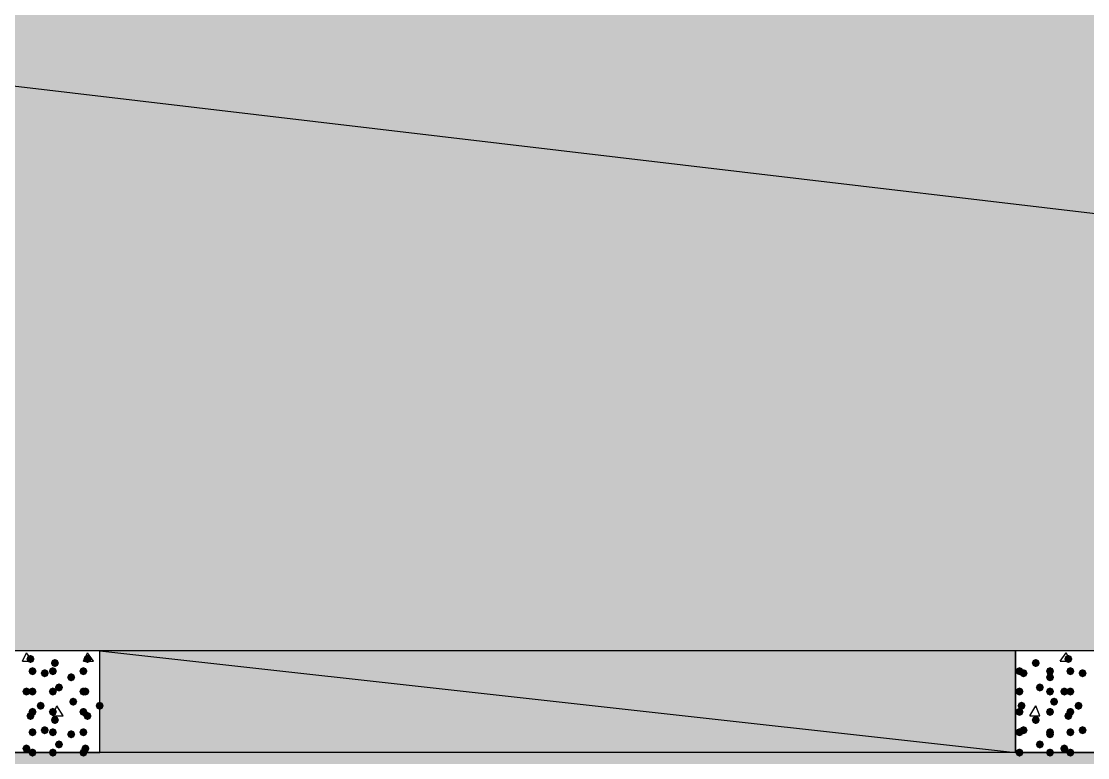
# Model space of a CAD drawing. Header units: millimetres. Extents: x 0 to 420, y 0 to 297.
# Drawn here: x 286.36 to 308.55, y 105.64 to 120.96 of the extents above; entities that cross this region are included whole.
import ezdxf

# ---------------------------------------------------------------- set-up
doc = ezdxf.new("R2010")
doc.units = ezdxf.units.MM
doc.layers.get('0').update_dxf_attribs({"linetype": 'CONTINUOUS'})

msp = doc.modelspace()

# ---------------------------------------------------------------- hatches: boundary and pattern name
at = {"true_color": 0x000008}
h = msp.add_hatch(color=0, dxfattribs=at)
h.paths.add_polyline_path([(385.826, 126.915333), (224.409, 126.915333), (385.826, 107.865333)], flags=0)
h.paths.add_polyline_path([(224.409, 126.915333), (385.826, 107.865333), (224.409, 107.865333)], flags=0)
h = msp.add_hatch(color=0, dxfattribs=at)
h.paths.add_polyline_path([(307.043667, 107.865333), (287.993667, 107.865333), (307.043667, 105.748667)], flags=0)
h.paths.add_polyline_path([(287.993667, 107.865333), (307.043667, 105.748667), (287.993667, 105.748667)], flags=0)
at = {"true_color": 0x000007}
for points in [[(286.639, 107.696), (286.614129, 107.636204), (286.554333, 107.611333), (286.494537, 107.636204), (286.469667, 107.696), (286.494537, 107.755796), (286.554333, 107.780667), (286.614129, 107.755796)], [(287.147, 107.611333), (287.122129, 107.551537), (287.062333, 107.526667), (287.002538, 107.551537), (286.977667, 107.611333), (287.002537, 107.671129), (287.062333, 107.696), (287.122129, 107.671129)], [(287.824333, 107.696), (287.799463, 107.636204), (287.739667, 107.611333), (287.679871, 107.636204), (287.655, 107.696), (287.679871, 107.755796), (287.739667, 107.780667), (287.799462, 107.755796)], [(307.551667, 107.611333), (307.526796, 107.551537), (307.467, 107.526667), (307.407204, 107.551537), (307.382333, 107.611333), (307.407204, 107.671129), (307.467, 107.696), (307.526796, 107.671129)], [(308.229, 107.696), (308.204129, 107.636204), (308.144333, 107.611333), (308.084538, 107.636204), (308.059667, 107.696), (308.084537, 107.755796), (308.144333, 107.780667), (308.204129, 107.755796)], [(286.681333, 107.442), (286.656462, 107.382204), (286.596667, 107.357333), (286.536871, 107.382204), (286.512, 107.442), (286.536871, 107.501796), (286.596667, 107.526667), (286.656462, 107.501796)], [(286.935333, 107.399667), (286.910462, 107.339871), (286.850667, 107.315), (286.790871, 107.339871), (286.766, 107.399667), (286.790871, 107.459462), (286.850667, 107.484333), (286.910462, 107.459463)], [(287.104667, 107.442), (287.079796, 107.382204), (287.02, 107.357333), (286.960204, 107.382204), (286.935333, 107.442), (286.960204, 107.501796), (287.02, 107.526667), (287.079796, 107.501796)], [(287.485667, 107.315), (287.460796, 107.255204), (287.401, 107.230333), (287.341204, 107.255204), (287.316333, 107.315), (287.341204, 107.374796), (287.401, 107.399667), (287.460796, 107.374796)], [(287.739667, 107.442), (287.714796, 107.382204), (287.655, 107.357333), (287.595204, 107.382204), (287.570333, 107.442), (287.595204, 107.501796), (287.655, 107.526667), (287.714796, 107.501796)], [(307.213, 107.442), (307.188129, 107.382204), (307.128333, 107.357333), (307.068537, 107.382204), (307.043667, 107.442), (307.068537, 107.501796), (307.128333, 107.526667), (307.188129, 107.501796)], [(307.297667, 107.399667), (307.272796, 107.339871), (307.213, 107.315), (307.153204, 107.339871), (307.128333, 107.399667), (307.153204, 107.459462), (307.213, 107.484333), (307.272796, 107.459463)], [(307.848, 107.442), (307.823129, 107.382204), (307.763333, 107.357333), (307.703538, 107.382204), (307.678667, 107.442), (307.703537, 107.501796), (307.763333, 107.526667), (307.823129, 107.501796)], [(307.848, 107.315), (307.823129, 107.255204), (307.763333, 107.230333), (307.703538, 107.255204), (307.678667, 107.315), (307.703537, 107.374796), (307.763333, 107.399667), (307.823129, 107.374796)], [(308.271333, 107.442), (308.246463, 107.382204), (308.186667, 107.357333), (308.126871, 107.382204), (308.102, 107.442), (308.126871, 107.501796), (308.186667, 107.526667), (308.246462, 107.501796)], [(308.525333, 107.399667), (308.500463, 107.339871), (308.440667, 107.315), (308.380871, 107.339871), (308.356, 107.399667), (308.380871, 107.459462), (308.440667, 107.484333), (308.500462, 107.459463)], [(287.231667, 107.103333), (287.206796, 107.043538), (287.147, 107.018667), (287.087204, 107.043538), (287.062333, 107.103333), (287.087204, 107.163129), (287.147, 107.188), (287.206796, 107.163129)], [(307.636333, 107.103333), (307.611463, 107.043538), (307.551667, 107.018667), (307.491871, 107.043538), (307.467, 107.103333), (307.491871, 107.163129), (307.551667, 107.188), (307.611462, 107.163129)], [(286.554333, 107.018667), (286.529462, 106.958871), (286.469667, 106.934), (286.409871, 106.958871), (286.385, 107.018667), (286.409871, 107.078462), (286.469667, 107.103333), (286.529462, 107.078463)], [(286.681333, 107.018667), (286.656462, 106.958871), (286.596667, 106.934), (286.536871, 106.958871), (286.512, 107.018667), (286.536871, 107.078462), (286.596667, 107.103333), (286.656462, 107.078463)], [(287.104667, 107.018667), (287.079796, 106.958871), (287.02, 106.934), (286.960204, 106.958871), (286.935333, 107.018667), (286.960204, 107.078462), (287.02, 107.103333), (287.079796, 107.078463)], [(287.739667, 107.018667), (287.714796, 106.958871), (287.655, 106.934), (287.595204, 106.958871), (287.570333, 107.018667), (287.595204, 107.078462), (287.655, 107.103333), (287.714796, 107.078463)], [(287.782, 107.018667), (287.757129, 106.958871), (287.697333, 106.934), (287.637538, 106.958871), (287.612667, 107.018667), (287.637537, 107.078462), (287.697333, 107.103333), (287.757129, 107.078463)], [(307.213, 107.018667), (307.188129, 106.958871), (307.128333, 106.934), (307.068537, 106.958871), (307.043667, 107.018667), (307.068537, 107.078462), (307.128333, 107.103333), (307.188129, 107.078463)], [(307.848, 107.018667), (307.823129, 106.958871), (307.763333, 106.934), (307.703538, 106.958871), (307.678667, 107.018667), (307.703537, 107.078462), (307.763333, 107.103333), (307.823129, 107.078463)], [(308.144333, 107.018667), (308.119462, 106.958871), (308.059667, 106.934), (307.999871, 106.958871), (307.975, 107.018667), (307.999871, 107.078462), (308.059667, 107.103333), (308.119462, 107.078463)], [(308.271333, 107.018667), (308.246463, 106.958871), (308.186667, 106.934), (308.126871, 106.958871), (308.102, 107.018667), (308.126871, 107.078462), (308.186667, 107.103333), (308.246462, 107.078463)], [(286.850667, 106.722333), (286.825796, 106.662537), (286.766, 106.637667), (286.706204, 106.662537), (286.681333, 106.722333), (286.706204, 106.782129), (286.766, 106.807), (286.825796, 106.782129)], [(287.528, 106.807), (287.503129, 106.747204), (287.443333, 106.722333), (287.383537, 106.747204), (287.358667, 106.807), (287.383537, 106.866796), (287.443333, 106.891667), (287.503129, 106.866796)], [(288.078333, 106.722333), (288.053463, 106.662537), (287.993667, 106.637667), (287.933871, 106.662537), (287.909, 106.722333), (287.933871, 106.782129), (287.993667, 106.807), (288.053462, 106.782129)], [(307.255333, 106.722333), (307.230463, 106.662537), (307.170667, 106.637667), (307.110871, 106.662537), (307.086, 106.722333), (307.110871, 106.782129), (307.170667, 106.807), (307.230462, 106.782129)], [(307.932667, 106.807), (307.907796, 106.747204), (307.848, 106.722333), (307.788204, 106.747204), (307.763333, 106.807), (307.788204, 106.866796), (307.848, 106.891667), (307.907796, 106.866796)], [(308.440667, 106.722333), (308.415796, 106.662537), (308.356, 106.637667), (308.296204, 106.662537), (308.271333, 106.722333), (308.296204, 106.782129), (308.356, 106.807), (308.415796, 106.782129)], [(286.639, 106.510667), (286.614129, 106.450871), (286.554333, 106.426), (286.494537, 106.450871), (286.469667, 106.510667), (286.494537, 106.570462), (286.554333, 106.595333), (286.614129, 106.570463)], [(286.681333, 106.595333), (286.656462, 106.535538), (286.596667, 106.510667), (286.536871, 106.535538), (286.512, 106.595333), (286.536871, 106.655129), (286.596667, 106.68), (286.656462, 106.655129)], [(287.104667, 106.595333), (287.079796, 106.535538), (287.02, 106.510667), (286.960204, 106.535538), (286.935333, 106.595333), (286.960204, 106.655129), (287.02, 106.68), (287.079796, 106.655129)], [(287.147, 106.426), (287.122129, 106.366204), (287.062333, 106.341333), (287.002538, 106.366204), (286.977667, 106.426), (287.002537, 106.485796), (287.062333, 106.510667), (287.122129, 106.485796)], [(287.739667, 106.595333), (287.714796, 106.535538), (287.655, 106.510667), (287.595204, 106.535538), (287.570333, 106.595333), (287.595204, 106.655129), (287.655, 106.68), (287.714796, 106.655129)], [(287.824333, 106.510667), (287.799463, 106.450871), (287.739667, 106.426), (287.679871, 106.450871), (287.655, 106.510667), (287.679871, 106.570462), (287.739667, 106.595333), (287.799462, 106.570463)], [(307.213, 106.595333), (307.188129, 106.535538), (307.128333, 106.510667), (307.068537, 106.535538), (307.043667, 106.595333), (307.068537, 106.655129), (307.128333, 106.68), (307.188129, 106.655129)], [(307.551667, 106.426), (307.526796, 106.366204), (307.467, 106.341333), (307.407204, 106.366204), (307.382333, 106.426), (307.407204, 106.485796), (307.467, 106.510667), (307.526796, 106.485796)], [(307.848, 106.595333), (307.823129, 106.535538), (307.763333, 106.510667), (307.703538, 106.535538), (307.678667, 106.595333), (307.703537, 106.655129), (307.763333, 106.68), (307.823129, 106.655129)], [(308.229, 106.510667), (308.204129, 106.450871), (308.144333, 106.426), (308.084538, 106.450871), (308.059667, 106.510667), (308.084537, 106.570462), (308.144333, 106.595333), (308.204129, 106.570463)], [(308.271333, 106.595333), (308.246463, 106.535538), (308.186667, 106.510667), (308.126871, 106.535538), (308.102, 106.595333), (308.126871, 106.655129), (308.186667, 106.68), (308.246462, 106.655129)], [(286.681333, 106.172), (286.656462, 106.112204), (286.596667, 106.087333), (286.536871, 106.112204), (286.512, 106.172), (286.536871, 106.231796), (286.596667, 106.256667), (286.656462, 106.231796)], [(286.935333, 106.214333), (286.910462, 106.154537), (286.850667, 106.129667), (286.790871, 106.154537), (286.766, 106.214333), (286.790871, 106.274129), (286.850667, 106.299), (286.910462, 106.274129)], [(287.104667, 106.172), (287.079796, 106.112204), (287.02, 106.087333), (286.960204, 106.112204), (286.935333, 106.172), (286.960204, 106.231796), (287.02, 106.256667), (287.079796, 106.231796)], [(287.739667, 106.172), (287.714796, 106.112204), (287.655, 106.087333), (287.595204, 106.112204), (287.570333, 106.172), (287.595204, 106.231796), (287.655, 106.256667), (287.714796, 106.231796)], [(307.213, 106.172), (307.188129, 106.112204), (307.128333, 106.087333), (307.068537, 106.112204), (307.043667, 106.172), (307.068537, 106.231796), (307.128333, 106.256667), (307.188129, 106.231796)], [(307.297667, 106.214333), (307.272796, 106.154537), (307.213, 106.129667), (307.153204, 106.154537), (307.128333, 106.214333), (307.153204, 106.274129), (307.213, 106.299), (307.272796, 106.274129)], [(307.848, 106.172), (307.823129, 106.112204), (307.763333, 106.087333), (307.703538, 106.112204), (307.678667, 106.172), (307.703537, 106.231796), (307.763333, 106.256667), (307.823129, 106.231796)], [(308.271333, 106.172), (308.246463, 106.112204), (308.186667, 106.087333), (308.126871, 106.112204), (308.102, 106.172), (308.126871, 106.231796), (308.186667, 106.256667), (308.246462, 106.231796)], [(308.525333, 106.214333), (308.500463, 106.154537), (308.440667, 106.129667), (308.380871, 106.154537), (308.356, 106.214333), (308.380871, 106.274129), (308.440667, 106.299), (308.500462, 106.274129)], [(287.485667, 106.129667), (287.460796, 106.069871), (287.401, 106.045), (287.341204, 106.069871), (287.316333, 106.129667), (287.341204, 106.189462), (287.401, 106.214333), (287.460796, 106.189463)], [(307.848, 106.129667), (307.823129, 106.069871), (307.763333, 106.045), (307.703538, 106.069871), (307.678667, 106.129667), (307.703537, 106.189462), (307.763333, 106.214333), (307.823129, 106.189463)], [(286.554333, 105.833333), (286.529462, 105.773538), (286.469667, 105.748667), (286.409871, 105.773538), (286.385, 105.833333), (286.409871, 105.893129), (286.469667, 105.918), (286.529462, 105.893129)], [(286.681333, 105.748667), (286.656462, 105.688871), (286.596667, 105.664), (286.536871, 105.688871), (286.512, 105.748667), (286.536871, 105.808462), (286.596667, 105.833333), (286.656462, 105.808463)], [(287.104667, 105.748667), (287.079796, 105.688871), (287.02, 105.664), (286.960204, 105.688871), (286.935333, 105.748667), (286.960204, 105.808462), (287.02, 105.833333), (287.079796, 105.808463)], [(287.231667, 105.918), (287.206796, 105.858204), (287.147, 105.833333), (287.087204, 105.858204), (287.062333, 105.918), (287.087204, 105.977796), (287.147, 106.002667), (287.206796, 105.977796)], [(287.739667, 105.748667), (287.714796, 105.688871), (287.655, 105.664), (287.595204, 105.688871), (287.570333, 105.748667), (287.595204, 105.808462), (287.655, 105.833333), (287.714796, 105.808463)], [(287.782, 105.833333), (287.757129, 105.773538), (287.697333, 105.748667), (287.637538, 105.773538), (287.612667, 105.833333), (287.637537, 105.893129), (287.697333, 105.918), (287.757129, 105.893129)], [(307.213, 105.748667), (307.188129, 105.688871), (307.128333, 105.664), (307.068537, 105.688871), (307.043667, 105.748667), (307.068537, 105.808462), (307.128333, 105.833333), (307.188129, 105.808463)], [(307.636333, 105.918), (307.611463, 105.858204), (307.551667, 105.833333), (307.491871, 105.858204), (307.467, 105.918), (307.491871, 105.977796), (307.551667, 106.002667), (307.611462, 105.977796)], [(307.848, 105.748667), (307.823129, 105.688871), (307.763333, 105.664), (307.703538, 105.688871), (307.678667, 105.748667), (307.703537, 105.808462), (307.763333, 105.833333), (307.823129, 105.808463)], [(308.144333, 105.833333), (308.119462, 105.773538), (308.059667, 105.748667), (307.999871, 105.773538), (307.975, 105.833333), (307.999871, 105.893129), (308.059667, 105.918), (308.119462, 105.893129)], [(308.271333, 105.748667), (308.246463, 105.688871), (308.186667, 105.664), (308.126871, 105.688871), (308.102, 105.748667), (308.126871, 105.808462), (308.186667, 105.833333), (308.246462, 105.808463)]]:
    msp.add_hatch(color=0, dxfattribs=at).paths.add_polyline_path(points, flags=0)
at = {"true_color": 0x000008}
h = msp.add_hatch(color=0, dxfattribs=at)
h.paths.add_polyline_path([(385.826, 105.748667), (39.708667, 105.748667), (385.826, 86.656333)], flags=0)
h.paths.add_polyline_path([(39.708667, 105.748667), (385.826, 86.656333), (39.708667, 86.656333)], flags=0)

# ---------------------------------------------------------------- linework, layer by layer
at = {"color": 0, "true_color": 0x000008}
for points in [[(385.826, 126.915333), (224.409, 126.915333), (385.826, 107.865333)], [(224.409, 126.915333), (385.826, 107.865333), (224.409, 107.865333)], [(307.043667, 107.865333), (287.993667, 107.865333), (307.043667, 105.748667)], [(287.993667, 107.865333), (307.043667, 105.748667), (287.993667, 105.748667)], [(385.826, 105.748667), (39.708667, 105.748667), (385.826, 86.656333)]]:
    msp.add_lwpolyline(points, close=True, dxfattribs=at)
at = {"color": 0, "true_color": 0x000007}
for points in [[(285.877, 107.865333), (285.877, 105.748667), (287.993667, 105.748667), (287.993667, 107.865333)], [(307.043667, 107.865333), (307.043667, 105.748667), (309.160333, 105.748667), (309.160333, 107.865333)]]:
    msp.add_lwpolyline(points, close=True, dxfattribs=at)
for points in [[(286.385, 107.653667), (286.469667, 107.823)], [(286.596667, 107.653667), (286.469667, 107.823)], [(287.655, 107.653667), (287.739667, 107.823)], [(287.866667, 107.653667), (287.739667, 107.823)], [(307.975, 107.653667), (308.102, 107.823)], [(308.186667, 107.653667), (308.102, 107.823)], [(286.385, 107.653667), (286.596667, 107.653667)], [(287.655, 107.653667), (287.866667, 107.653667)], [(307.975, 107.653667), (308.186667, 107.653667)], [(287.02, 106.510667), (287.104667, 106.722333)], [(287.231667, 106.510667), (287.104667, 106.722333)], [(307.34, 106.510667), (307.467, 106.722333)], [(307.551667, 106.510667), (307.467, 106.722333)], [(287.02, 106.510667), (287.231667, 106.510667)], [(307.34, 106.510667), (307.551667, 106.510667)]]:
    msp.add_lwpolyline(points, dxfattribs=at)

doc.saveas('drawing.dxf')
